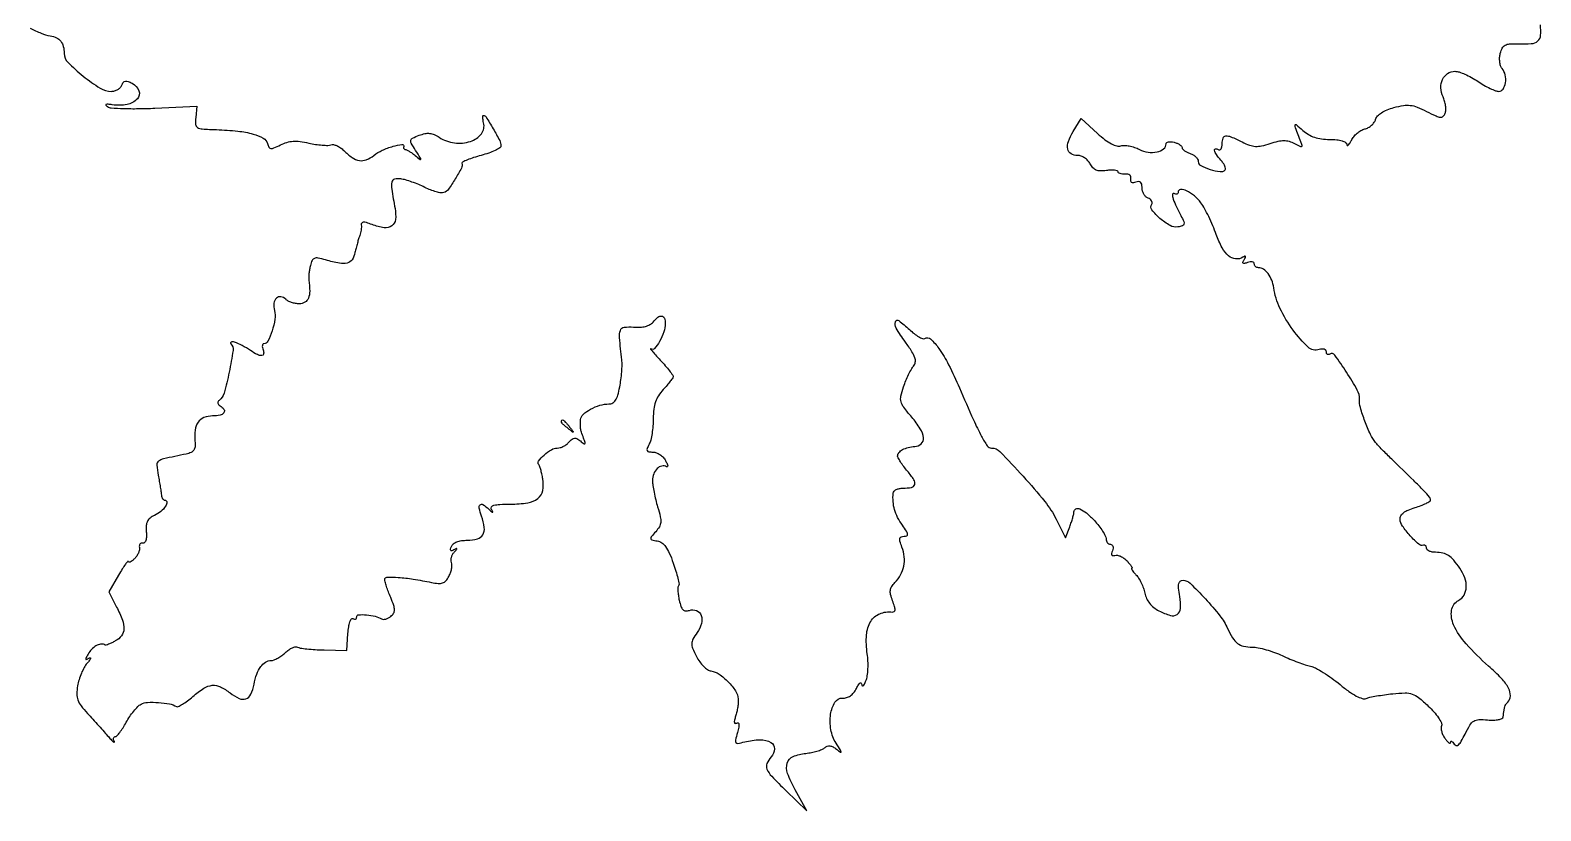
# Model space of a CAD drawing. Extents: x 0 to 388, y 0 to 389.
# Drawn here: x 2.5 to 379.5, y -0.5 to 194.3 of the extents above; entities that cross this region are included whole.
import ezdxf

# ---------------------------------------------------------------- set-up
doc = ezdxf.new("R2010")
doc.units = 0

msp = doc.modelspace()

# ---------------------------------------------------------------- linework, layer by layer
msp.add_lwpolyline([(2.51882, 194.773912, 0.025678), (5.248204, 193.498526, 0.053088), (7.508185, 192.849367, -0.067054), (9.082753, 192.349252, -0.115506), (10.15431, 191.497786, -0.109594), (10.771239, 190.224046, -0.056369), (10.984687, 188.455486, 0.197411), (11.91362, 186.241698, 0.026705), (15.743129, 182.812586, 0.028856), (19.964949, 179.803688, 0.141305), (22.751965, 179, 0.069776), (23.573826, 179.115254, 0.063231), (24.362463, 179.453293, 0.066786), (25.000275, 179.953037, 0.10195), (25.378175, 180.543124, -0.071514), (25.773534, 181.251275, -0.187755), (26.261856, 181.549078, -0.136029), (26.938387, 181.485326, -0.031771), (27.985163, 181.00794, -0.179501), (29.63745, 179.139874, -0.286964), (29.248132, 177.114987, -0.160489), (26.670621, 175.694565, -0.086092), (23, 175.644463, 0.013844), (21.944675, 175.78289, 0.116534), (21.472025, 175.721443, 0.513979), (21.419027, 175.522185, 0.074078), (21.790583, 175.187436, 0.131133), (22.738678, 174.868327, 0.007765), (25.791786, 174.72056, 0.011273), (29.476139, 174.682662, 0.008047), (33.599391, 174.799598), (44.117616, 175.267393), (43.808808, 172.458803, 0.04756), (43.784273, 170.762641, 0.245616), (44.268647, 169.993953, 0.114873), (45.451582, 169.630521, 0.007753), (49, 169.439332, -0.016078), (54.33768, 169.062533, -0.040654), (58.160891, 168.351444, -0.059811), (60.661509, 167.3392, -0.205549), (61.713664, 165.98695, 0.060109), (62.075031, 165.071194, 0.24765), (62.554424, 164.750671, 0.128872), (63.323403, 164.868875, 0.013472), (64.991179, 165.645486, -0.044212), (66.568169, 166.265089, -0.055263), (68.115736, 166.539658, -0.047905), (69.852907, 166.486559, -0.023685), (72.028863, 166.10485, 0.016271), (73.73878, 165.778701, 0.018689), (75.389138, 165.582107, 0.018097), (76.788546, 165.519093, 0.094081), (77.545807, 165.655952, -0.140286), (78.18006, 165.71169, -0.055621), (79.022833, 165.448934, -0.049278), (79.924579, 164.942367, -0.043801), (80.749072, 164.250928, 0.042647), (82.849291, 162.48138, 0.113362), (84.653065, 161.741717, 0.135344), (86.396783, 161.926651, 0.07308), (88.28395, 163.008715, -0.059051), (90.371794, 164.284624, -0.036712), (93.064434, 165.289522, -0.043856), (95.282303, 165.730213, -0.546639), (95.726506, 165.179519, 0.081852), (95.685044, 164.919972, 0.123994), (95.741701, 164.699609, 0.143617), (95.887208, 164.553597, 0.126124), (96.096305, 164.5, -0.120295), (96.432238, 164.417991, -0.016152), (97.071585, 164.059375, -0.017889), (97.81306, 163.574372, -0.014187), (98.579043, 163, 0.003959), (99.836535, 162.016254, 0.589356), (99.972768, 162.075331, 0.166158), (99.90361, 162.367023, 0.001545), (98.701299, 164.262798, -0.012837), (97.605936, 166.07938, -0.190103), (97.503189, 166.802135, -0.228067), (97.933009, 167.330435, -0.019012), (99.603541, 168.039366, -0.040264), (101.01667, 168.450061, -0.076305), (102.197892, 168.509215, -0.077308), (103.33224, 168.211596, -0.042311), (104.599796, 167.526568, 0.113176), (108.364349, 166.13254, 0.11183), (112.377864, 166.50882, 0.148211), (115.102466, 168.415098, 0.234618), (115.671267, 171.149076, -0.020122), (115.51586, 171.858892, -0.03534), (115.453114, 172.456291, -0.043132), (115.475487, 172.884392, -0.374227), (115.608318, 173, -0.259957), (116.274434, 172.628578, -0.00703), (118.05431, 169.655428, -0.010608), (119.678473, 166.711519, -0.120437), (119.996262, 165.430771, -0.258029), (119.726977, 164.939655, -0.027374), (118.546379, 164.280094, -0.028338), (116.949554, 163.608583, -0.018891), (115.055243, 163.015043, 0.011047), (113.17027, 162.456737, 0.0182), (111.607176, 161.892448, 0.012535), (110.395926, 161.369005, 0.362112), (110.260845, 161.084272, -0.184738), (110.120529, 159.853045, -0.017308), (108.595854, 157.149186, -0.01858), (106.884633, 154.566765, -0.152948), (105.77104, 153.729158, -0.125548), (105.060093, 153.663885, -0.02714), (103.843514, 153.926372, -0.026702), (102.42955, 154.395192, -0.022759), (100.994115, 155.034597, 0.017483), (99.469087, 155.733277, 0.014078), (97.785438, 156.37951, 0.014311), (96.195082, 156.888445, 0.035019), (94.994115, 157.145786, 0.094283), (93.441886, 157.072879, 0.294126), (92.751258, 156.351658, 0.087962), (92.723237, 154.615812, 0.006072), (93.56281, 149.767721, -0.071552), (93.675061, 147.01519, -0.218064), (92.749614, 145.441154, -0.190393), (90.83467, 144.985507, -0.054614), (87.826379, 145.759433, 0.015176), (86.414055, 146.244093, 0.083262), (85.617967, 146.351479, 0.240577), (85.235857, 146.140623, 0.189694), (85.131563, 145.673009, -0.050816), (85.161603, 145.116686, -0.024355), (85.092755, 144.403946, -0.023854), (84.947643, 143.660233, -0.031309), (84.741242, 143, 0.017565), (84.479413, 142.236743, 0.006304), (84.158709, 141.132812, 0.006245), (83.837262, 139.912832, 0.007358), (83.564471, 138.75, -0.090911), (82.828819, 136.995528, -0.189394), (81.639657, 136.150007, -0.109735), (79.685922, 136.100886, -0.021464), (76.244827, 136.929784, 0.0184), (74.349381, 137.398663, 0.138171), (73.435928, 137.335629, 0.201568), (72.867659, 136.815387, 0.046479), (72.42674, 135.564133, 0.019208), (72.220353, 134.583779, 0.016348), (72.076601, 133.536329, 0.016658), (72.008747, 132.573825, 0.043956), (72.043794, 131.884349, -0.030632), (72.255197, 129.158506, -0.099124), (71.929159, 127.381384, -0.165365), (71.071149, 126.376689, -0.134864), (69.7, 126, -0.042563), (68.73775, 126.082062, -0.03628), (67.74872, 126.326905, -0.037863), (66.877805, 126.685814, -0.079872), (66.287132, 127.112868, 0.153314), (65.059655, 127.753685, 0.244835), (63.955722, 127.408152, 0.17175), (63.335016, 126.113453, 0.088422), (63.46146, 124.297533, -0.099499), (63.564777, 122.126744, -0.040269), (62.882397, 119.229111, -0.036621), (61.838918, 116.653921, -0.285553), (60.787273, 116, 0.250279), (60.558996, 115.878098, 0.123342), (60.444676, 115.559375, 0.075718), (60.469986, 115.075008, 0.040787), (60.638374, 114.5, -0.121577), (60.763696, 113.498131, -0.365265), (60.297517, 113.061348, -0.134858), (59.196027, 113.302648, -0.027713), (57.472506, 114.333837, 0.027237), (55.418603, 115.565352, 0.037964), (53.453853, 116.418762, 0.164606), (52.671763, 116.424703, 0.557139), (52.577481, 116.031765, -0.236598), (53.124497, 114.361387, -0.014025), (52.163656, 108.965641, -0.016062), (50.889072, 103.674714, -0.169818), (49.644715, 101.875, 0.128891), (49.40611, 101.582939, 0.155294), (49.363694, 101.232664, 0.129682), (49.534824, 100.87433, 0.0786), (49.893237, 100.565983, -0.102022), (50.861043, 99.651796, -0.319574), (50.854196, 98.805744, -0.188353), (49.890285, 98.185554, -0.049887), (48.035184, 98, 0.093063), (45.878803, 97.595133, 0.146885), (44.406132, 96.445399, 0.123251), (43.650397, 94.502575, 0.055822), (43.611408, 91.753939, -0.039498), (43.637621, 90.328713, -0.132898), (43.342568, 89.452503, -0.145106), (42.66455, 88.888866, -0.050455), (41.439784, 88.503939, 0.003381), (35.811173, 87.3016, 0.108406), (34.543067, 86.715131, 0.255604), (34.110484, 85.749452, 0.026664), (34.45066, 83.200139, -0.00334), (34.724014, 81.691874, -0.003618), (34.969718, 80.219728, -0.003408), (35.162578, 78.955002, -0.017512), (35.240077, 78.25, 0.061404), (35.335531, 77.772053, 0.075572), (35.541512, 77.367188, 0.089982), (35.822072, 77.095233, 0.148667), (36.135282, 77, -0.41552), (36.613944, 76.519199, -0.149131), (36.2966, 75.49526, -0.070255), (35.098483, 74.174895, -0.066622), (33.561025, 73.209758, 0.057113), (32.437519, 72.533807, 0.112143), (31.775532, 71.73452, 0.099748), (31.47913, 70.661552, 0.038913), (31.490105, 69.116286, -0.029663), (31.521417, 67.89245, -0.066047), (31.368061, 66.975048, -0.113138), (31.05701, 66.435362, -0.256839), (30.624068, 66.291977, 0.121033), (30.217325, 66.268399, 0.153339), (29.908878, 66.055969, 0.133894), (29.750568, 65.678564, 0.083602), (29.767857, 65.196429, -0.106587), (29.761945, 64.587776, -0.04878), (29.511161, 63.829911, -0.045257), (29.078696, 63.052212, -0.046895), (28.517857, 62.375, -0.025979), (27.933436, 61.848348, -0.063667), (27.442332, 61.544308, -0.156687), (27.130428, 61.507859, -0.354193), (26.987955, 61.678571, 0.688747), (26.833576, 61.734901, 0.02355), (26.273355, 61.023846, 0.017094), (25.496375, 59.853373, 0.008104), (24.572188, 58.296222), (22.168467, 54.092445), (24.084234, 50.334781, -0.028231), (25.524327, 47.066503, -0.099838), (25.886902, 44.81361, -0.156001), (25.287465, 43.166103, -0.105624), (23.75, 41.866204, -0.009778), (22.869626, 41.416963, -0.014928), (22.0875, 41.065401, -0.009419), (21.433547, 40.808937, -0.24188), (21.25, 40.83102, 0.165635), (20.334644, 41.080505, 0.095406), (19.216481, 40.79209, 0.078476), (18.09125, 40.023432, 0.064242), (17.166722, 38.895357, 0.0064), (16.456607, 37.72521, 0.135767), (16.352026, 37.33641, 0.539111), (16.516175, 37.230083, 0.029108), (17.176175, 37.567251, -0.134892), (17.489437, 37.651369, -0.520079), (17.584508, 37.51412, -0.076629), (17.324174, 37.044657, -0.014949), (16.707256, 36.295923, 0.053736), (15.977948, 35.25621, 0.026297), (15.270516, 33.798238, 0.025736), (14.687386, 32.189313, 0.033856), (14.333695, 30.668894, 0.037897), (14.160366, 28.637465, 0.088983), (14.414306, 27.141434, 0.077213), (15.200894, 25.70077, 0.02349), (16.808993, 23.794865, -0.002385), (18.135786, 22.350663, -0.00174), (19.597067, 20.733492, -0.001757), (20.971775, 19.190572, -0.003872), (22.008742, 18, 0.008902), (22.797251, 17.112868, 0.033613), (23.336092, 16.601562, 0.35957), (23.486107, 16.601317, 0.351555), (23.517171, 16.75, -0.052488), (23.33397, 17.22903, -0.10444), (23.312844, 17.632812, -0.166111), (23.45148, 17.895844, -0.191416), (23.713579, 18, 0.209884), (24.139777, 18.187148, 0.021534), (24.865498, 19.048385, 0.023945), (25.6704, 20.201817, 0.016849), (26.467209, 21.56897, -0.024436), (27.333565, 23.004938, -0.023515), (28.346327, 24.368757, -0.0242), (29.352025, 25.483191, -0.07435), (30.165203, 26.088414, -0.111102), (31.794036, 26.539384, -0.028886), (34.529318, 26.514899, -0.029611), (37.273716, 26.167508, -0.092376), (39.003275, 25.497976, 0.261059), (39.435716, 25.479433, 0.020484), (40.480026, 26.061971, 0.02373), (41.731082, 26.912809, 0.015682), (43.087432, 28.000815, -0.033604), (45.873282, 30.076018, -0.119636), (47.959463, 30.802055, -0.139448), (49.960096, 30.4373, -0.052315), (52.394542, 28.904293, 0.057543), (54.646139, 27.519, 0.198667), (56.323055, 27.444547, 0.200455), (57.55261, 28.575212, 0.05862), (58.363749, 31.068744, -0.037103), (59.067107, 33.59475, -0.070518), (60.051791, 35.456308, -0.095521), (61.268725, 36.596804, -0.141564), (62.664258, 37, 0.095555), (63.35365, 37.132964, 0.031783), (64.286391, 37.577342, 0.030297), (65.281277, 38.213246, 0.03019), (66.193257, 38.96542, -0.034815), (67.07005, 39.67506, -0.046367), (67.959987, 40.182423, -0.054493), (68.73746, 40.437144, -0.192658), (69.245198, 40.348459, 0.10216), (69.889789, 40.113194, 0.009587), (71.572228, 39.898073, 0.011979), (73.608718, 39.726519, 0.009142), (75.843755, 39.633039), (81.5, 39.5), (81.808612, 43.772793, -0.021692), (81.994004, 45.371064, -0.041945), (82.303101, 46.619546, -0.0646), (82.675463, 47.379576, -0.405161), (83.058612, 47.463776, 0.08215), (83.418336, 47.316059, 0.160699), (83.723467, 47.344507, 0.182624), (83.926236, 47.54227, 0.109593), (84, 47.874762, -0.394856), (84.495733, 48.40463, -0.037214), (86.443465, 48.389336, -0.039591), (88.616935, 48.035489, -0.078422), (90.223732, 47.361726, 0.144844), (90.6585, 47.243323, 0.063858), (91.253371, 47.33283, 0.055565), (91.905422, 47.599262, 0.048489), (92.515782, 48.013098, 0.078726), (93.204624, 48.796995, 0.144269), (93.435488, 49.608222, 0.082385), (93.239759, 50.723679, 0.014421), (92.471977, 52.721311, -0.009042), (91.908377, 54.141881, -0.010894), (91.432393, 55.49684, -0.00965), (91.080125, 56.648925, -0.069471), (91, 57.222818, -0.408614), (91.553242, 57.786759, -0.021034), (94.359411, 57.722467, -0.023096), (98.102873, 57.304649, -0.012506), (102.661059, 56.46414, 0.029159), (104.365844, 56.20813, 0.10722), (105.441913, 56.341012, 0.132066), (106.241468, 56.886963, 0.054475), (106.988063, 57.977695, 0.038345), (107.397364, 58.907328, 0.037173), (107.664971, 59.898198, 0.039578), (107.7654, 60.804569, 0.09974), (107.655148, 61.456286, -0.096172), (107.55084, 62.04743, -0.059859), (107.647062, 62.747053, -0.057035), (107.917145, 63.442978, -0.065505), (108.328145, 64.024849, 0.005328), (108.932383, 64.693098, 0.213396), (108.99018, 64.877329, 0.523242), (108.887859, 64.931929, 0.009907), (108.261454, 64.594767, -0.052608), (107.742685, 64.370235, -0.317125), (107.478453, 64.455118, -0.22437), (107.410879, 64.781185, -0.032343), (107.618443, 65.448062, -0.133908), (108.097903, 66.102021, -0.076019), (108.955449, 66.593223, -0.058633), (110.150556, 66.90004, -0.033555), (111.638374, 67, 0.067986), (114.117076, 67.338598, 0.194477), (115.46995, 68.379247, 0.168886), (115.829822, 70.188568, 0.049327), (115.154207, 72.987487, -0.025873), (114.560565, 75.023588, -0.262222), (114.796193, 75.840127, -0.359623), (115.510459, 75.90208, -0.036078), (116.946704, 74.75, 0.004358), (117.686678, 74.075073, 0.184745), (117.882924, 74, 0.561535), (117.941025, 74.095303, 0.009535), (117.587687, 74.75, -0.302861), (117.630172, 75.321571, -0.164654), (118.243483, 75.725204, -0.053513), (119.705176, 75.944261, -0.010459), (122.369554, 76, 0.037639), (126.670288, 76.324212, 0.128511), (129.227378, 77.423786, 0.181281), (130.423142, 79.372367, 0.091787), (130.448473, 82.292477, 0.010545), (130.203354, 83.530435, 0.013901), (129.924981, 84.64684, 0.011317), (129.648497, 85.557386, 0.117529), (129.444864, 85.888469, -0.375856), (129.38735, 86.753944, -0.046882), (130.774429, 88.253713, -0.045858), (132.573027, 89.590237, -0.137714), (134.032543, 90, 0.073058), (134.783881, 90.110372, 0.044585), (135.617799, 90.444247, 0.04371), (136.402945, 90.933548, 0.058418), (137.010234, 91.512331, -0.043875), (137.726774, 92.236045, -0.154702), (138.323557, 92.485352, -0.151986), (138.961578, 92.347415, -0.041886), (139.819909, 91.762331, 0.010543), (140.713239, 91.067661, 0.36191), (140.961838, 91.081256, 0.295983), (141.028981, 91.348509, 0.008583), (140.613139, 92.5, -0.008234), (140.072371, 93.994157, -0.043206), (139.861154, 94.841004, -0.047167), (139.807597, 95.679246, -0.010977), (139.881579, 97.089485, -0.192819), (140.516756, 98.386712, -0.057496), (142.345979, 99.691622, -0.054229), (144.682992, 100.669863, -0.072143), (146.959155, 101, 0.131385), (147.885268, 101.24763, 0.121859), (148.59534, 101.929405, 0.072332), (149.154036, 103.184551, 0.021033), (149.642701, 105.25, 0.015308), (149.934214, 107.060467, 0.013018), (150.133239, 108.985937, 0.013214), (150.222409, 110.748852, 0.035699), (150.163241, 112, -0.006345), (149.57213, 117.559159, -0.109231), (149.797679, 119.363533, -0.281366), (150.755089, 120.138213, -0.054498), (153.078858, 120.191324, 0.03249), (154.701673, 120.157111, 0.051859), (156.072553, 120.3608, 0.062654), (157.164367, 120.792174, 0.094443), (157.951303, 121.441324, -0.04885), (159.160771, 122.638879, -0.200026), (160.130494, 122.92613, -0.288627), (160.776671, 122.415414, -0.0852), (161, 121.114307, -0.080533), (160.651205, 118.962805, -0.048398), (159.598279, 116.593291, -0.053494), (158.335952, 114.831672, -0.399022), (157.401533, 114.754103, 0.863117), (157.353513, 114.709581, 0.023691), (157.719513, 114.226442, 0.008516), (158.560926, 113.252879, 0.003362), (159.75, 111.941362, -0.007304), (160.995284, 110.545898, -0.01072), (162.045312, 109.280221, -0.006356), (162.883512, 108.196617, -0.162836), (163, 107.848415, -0.155399), (162.893293, 107.513374, -0.009613), (162.265625, 106.663075, -0.013514), (161.457727, 105.668381, -0.009561), (160.5, 104.594501, 0.042267), (159.297158, 103.053978, 0.061263), (158.537843, 101.506122, 0.055489), (158.130279, 99.707449, 0.027999), (158, 97.382737, -0.020345), (157.923871, 95.512578, -0.019453), (157.695915, 93.626381, -0.01982), (157.364103, 91.979427, -0.063323), (156.964816, 90.934259, 0.02755), (156.476863, 89.88778, 0.214166), (156.498276, 89.362384, 0.246036), (156.897476, 89.073992, 0.035798), (157.929632, 89, -0.091379), (158.778721, 88.843515, -0.057626), (159.675525, 88.377051, -0.055398), (160.481844, 87.69037, -0.065915), (161.064584, 86.879323, -0.020186), (161.443019, 86.097959, -0.065139), (161.6025, 85.544536, -0.267151), (161.517586, 85.326666, -0.317746), (161.302022, 85.31334, 0.193658), (160.137421, 85.514443, 0.142272), (158.971948, 84.886438, 0.109951), (158.10944, 83.55518, 0.089801), (157.810351, 81.88063, 0.035628), (157.898793, 80.681189, 0.012235), (158.192354, 78.963808, 0.012089), (158.609787, 77.078926, 0.013698), (159.102843, 75.294035, -0.015162), (159.770444, 72.849404, -0.079056), (159.879606, 71.461348, -0.115129), (159.53039, 70.365699, -0.049481), (158.612552, 69.124369, 0.010084), (157.50752, 67.852689, 0.219161), (157.381776, 67.387003, 0.304175), (157.671226, 67.081448, 0.017634), (159.001079, 66.830334, -0.117179), (160.119577, 66.377536, -0.08194), (161.089053, 65.415648, -0.053641), (162.005797, 63.809431, -0.018505), (162.984844, 61.318146, -0.010778), (163.645627, 59.296364, -0.016423), (164.123, 57.512574, -0.011061), (164.43106, 56.042198, -0.247315), (164.306319, 55.639652, 0.189675), (164.149016, 55.278224, 0.021827), (164.156279, 54.375065, 0.023847), (164.267468, 53.259843, 0.017288), (164.492953, 52.032085, 0.026483), (164.919707, 50.485038, 0.116005), (165.414483, 49.683601, 0.185009), (166.079615, 49.385892, 0.090824), (167.013894, 49.50441, -0.172087), (168.812707, 49.444119, -0.218371), (169.952733, 48.260081, -0.151572), (170.026231, 46.197462, -0.088616), (168.959214, 43.942721, 0.025424), (167.902356, 42.286373, 0.123088), (167.604747, 41.219994, 0.107771), (167.823314, 40.06799, 0.017317), (168.796973, 37.982751, 0.038633), (169.589922, 36.685637, 0.040538), (170.56158, 35.548204, 0.044029), (171.558948, 34.716955, 0.118923), (172.412663, 34.385764, -0.118333), (174.436841, 33.603209, -0.047987), (176.712524, 31.684963, -0.047942), (178.562823, 29.390816, -0.130572), (179.220117, 27.428576, -0.0361), (179.212287, 26.520419, -0.017609), (179.078089, 25.368795, -0.017367), (178.853538, 24.17517, -0.02402), (178.564285, 23.124771, 0.019221), (178.271653, 22.100584, 0.098168), (178.245644, 21.512037, 0.336761), (178.452842, 21.311291, 0.169983), (178.828594, 21.394065, -0.244807), (179.198149, 21.421241, -0.279426), (179.401347, 21.136055, -0.073266), (179.344886, 20.354867, -0.015221), (179.00506, 19.017644, 0.011704), (178.501917, 17.094518, 0.226967), (178.629091, 16.509027, 0.280146), (179.142565, 16.313259, 0.016996), (180.819332, 16.681229, -0.054975), (184.65478, 17.222411, -0.136745), (187.382451, 16.550657, -0.280191), (188.270318, 14.967642, -0.176897), (187.44941, 12.944099, 0.083118), (186.382575, 11.278625, 0.207363), (186.389759, 9.862987, 0.088245), (187.563224, 8.110532, 0.008691), (191.159749, 4.5), (196.316558, -0.5), (193.409128, 4.743238, -0.036858), (191.531846, 8.808459, -0.163038), (191.439052, 11.406607, -0.226077), (192.898092, 13.029738, -0.074266), (196.096834, 13.831705, 0.023923), (197.488607, 14.035263, 0.0235), (198.863016, 14.371689, 0.024157), (200.03676, 14.78076, 0.07742), (200.745985, 15.204149, -0.085156), (201.419811, 15.592485, -0.116403), (202.112687, 15.676845, -0.096088), (202.867649, 15.441493, -0.044055), (203.732738, 14.872445, 0.009717), (204.741271, 14.105033, 0.63626), (204.888515, 14.185911, 0.124054), (204.760622, 14.58291, 0.002549), (203.636047, 16.362385, -0.099302), (202.336509, 19.70556, -0.079083), (202.278547, 23.583274, -0.099443), (203.350539, 26.602923, -0.278083), (205.255177, 27.616324, 0.085794), (206.257611, 27.734839, 0.079307), (207.19253, 28.183155, 0.071502), (208.018298, 28.949631, 0.052402), (208.699209, 30, -0.02064), (209.221485, 30.929955, -0.095301), (209.637153, 31.382435, -0.387921), (209.902569, 31.355174, -0.170706), (210.048644, 31, 0.155143), (210.17138, 30.673798, 0.431166), (210.38903, 30.654391, 0.095714), (210.716642, 31.081151, 0.020935), (211.09769, 31.929842, 0.05984), (211.426474, 33.162753, 0.023416), (211.592488, 34.919014, 0.022777), (211.596124, 36.856064, 0.026301), (211.418693, 38.693626, -0.054314), (211.23004, 43.369044, -0.118878), (212.298929, 46.766148, -0.161676), (214.521398, 48.671528, -0.128409), (217.673009, 49.092326, 0.191964), (218.142014, 49.215399, 0.23129), (218.350322, 49.615258, 0.081741), (218.23772, 50.429396, 0.015093), (217.744275, 51.866538, -0.028013), (217.243077, 53.45902, -0.093639), (217.175331, 54.547339, -0.113657), (217.511585, 55.465921, -0.052084), (218.319764, 56.462621, 0.071871), (219.735958, 58.357182, 0.075528), (220.528324, 60.543905, 0.07423), (220.643117, 62.90015, 0.066049), (220.08021, 65.289033, -0.017164), (219.585158, 66.739077, -0.120976), (219.545308, 67.477822, -0.258828), (219.865989, 67.863665, -0.092973), (220.592845, 68, 0.102289), (221.273996, 68.140822, 0.34099), (221.481276, 68.515065, 0.106404), (221.206983, 69.236222, 0.010828), (220.171835, 70.75868, -0.037059), (218.996974, 72.697956, -0.048005), (218.236319, 74.632254, -0.049462), (217.87337, 76.628044, -0.043255), (217.884846, 78.75, -0.170848), (218.104086, 79.227675, -0.0827), (218.65159, 79.632812, -0.066944), (219.432138, 79.907463, -0.051207), (220.333333, 80, 0.045278), (222.484694, 80.195221, 0.289169), (223.254386, 80.903645, 0.21602), (223.059586, 82.09814, 0.028094), (221.472116, 84.215508, -0.013388), (220.525416, 85.403769, -0.017366), (219.726184, 86.544306, -0.015153), (219.129956, 87.525124, -0.129694), (219, 88.017708, -0.182689), (219.319974, 88.864213, -0.085822), (220.245925, 89.608085, -0.06671), (221.630498, 90.14884, -0.046585), (223.291146, 90.393058, 0.177088), (224.890383, 91.075726, 0.235034), (225.432193, 92.536791, 0.113991), (224.64096, 94.820106, 0.036858), (222.507238, 97.72051, -0.014159), (220.525279, 100.173277, -0.098098), (219.848488, 101.554032, -0.12179), (219.823542, 102.956327, -0.026638), (220.490741, 105.295395, -0.014975), (221.069278, 106.827416, -0.014154), (221.748689, 108.351555, -0.014269), (222.426533, 109.665833, -0.047039), (222.975532, 110.470518, 0.137877), (223.402556, 111.430098, 0.119319), (223.300086, 112.530598, 0.060494), (222.570928, 114.035451, 0.01269), (220.921786, 116.459382, -0.01835), (218.608227, 119.944027, -0.21911), (218.422625, 121.509529, -0.515855), (219.319622, 121.791823, -0.029103), (221.929171, 119.567859, 0.024822), (223.11137, 118.542751, 0.035858), (224.258084, 117.769919, 0.039182), (225.230524, 117.308521, 0.233687), (225.77338, 117.359941, -0.338948), (227.239429, 117.212822, -0.05179), (229.290243, 114.844644, -0.035927), (231.708031, 110.796418, -0.014765), (234.415945, 105, 0.003105), (237.910402, 97.041119, 0.017815), (239.937307, 92.90398, 0.029144), (241.374868, 90.556392, 0.24553), (242.439604, 90, -0.202861), (244.523106, 89.118398, -0.008014), (250.314557, 82.953685, -0.014227), (255.727513, 76.652399, -0.053203), (258.56274, 72.276898), (260.911603, 67.6373), (261.955802, 70.383749, 0.010253), (262.355552, 71.503789, 0.011481), (262.693267, 72.598057, 0.010833), (262.938537, 73.54004, 0.05833), (263, 74.0651, -0.293666), (263.473414, 74.801627, -0.21073), (264.479634, 74.814578, -0.076958), (266.112187, 73.799838, -0.027431), (268.09879, 71.894245, -0.020522), (269.209429, 70.602935, -0.024163), (270.14777, 69.291246, -0.024078), (270.822635, 68.124783, -0.119655), (271, 67.394245, 0.077889), (271.083477, 66.861622, 0.090275), (271.325178, 66.409559, 0.10078), (271.68481, 66.107345, 0.125142), (272.106989, 66, -0.171902), (272.476931, 65.86894, -0.149958), (272.707165, 65.526669, -0.105724), (272.750937, 65.005443, -0.059953), (272.595648, 64.388659, 0.041711), (272.39952, 63.714316, 0.177182), (272.46171, 63.30577, 0.269628), (272.742411, 63.136639, 0.087898), (273.238659, 63.21662, -0.137175), (273.847455, 63.254716, -0.055539), (274.643544, 62.989913, -0.04938), (275.487126, 62.49478, -0.044465), (276.25, 61.827961, -0.015364), (276.881967, 61.125878, -0.032384), (277.31808, 60.536963, -0.054201), (277.520671, 60.132519, -0.522798), (277.428571, 60, 0.506351), (277.336352, 59.874408, 0.06772), (277.501032, 59.523968, 0.036127), (277.895142, 59.002037, 0.016606), (278.477679, 58.379464, -0.055521), (279.141133, 57.549686, -0.02793), (279.793903, 56.376354, -0.02734), (280.34027, 55.073864, -0.036297), (280.682798, 53.83601, 0.06013), (281.125636, 52.488477, 0.058649), (281.879123, 51.272614, 0.056511), (282.923196, 50.227406, 0.048987), (284.223948, 49.384192, 0.04727), (287.077733, 48.235143, 0.227787), (288.758595, 48.505746, 0.234793), (289.564932, 49.974699, 0.049878), (289.388055, 52.974702, -0.01443), (289.118176, 55.043724, -0.076724), (289.177645, 56.179743, -0.179436), (289.547636, 56.769176, -0.16527), (290.226885, 57, -0.195036), (291.980361, 56.288971, -0.013319), (295.806633, 52.372016, -0.019426), (299.404921, 48.170426, -0.060741), (301.340118, 45, 0.030579), (302.603787, 42.618436, 0.09355), (303.825361, 41.268513, 0.109301), (305.338879, 40.572601, 0.050708), (307.5, 40.329748, -0.04778), (308.962948, 40.174, -0.018629), (310.940625, 39.692534, -0.01824), (313.057098, 39.008646, -0.021586), (315, 38.205055, 0.010215), (316.906223, 37.365391, 0.009199), (318.9125, 36.573147, 0.009261), (320.737433, 35.92931, 0.028574), (322, 35.588686, -0.069907), (323.278526, 35.127824, -0.017476), (325.208751, 34.021366, -0.017511), (327.348467, 32.587258, -0.016809), (329.412769, 30.988115, 0.016879), (331.607617, 29.28833, 0.034317), (333.459414, 28.136099, 0.043571), (334.942262, 27.507577, 0.174224), (335.912769, 27.537834, -0.042301), (336.830688, 27.813356, -0.008374), (338.517809, 28.138354, -0.008815), (340.501528, 28.450199, -0.008095), (342.552113, 28.701842, -0.020068), (345.637626, 28.905121, -0.08973), (347.42161, 28.629428, -0.087572), (349.01723, 27.743169, -0.01861), (351.417842, 25.642256, -0.023219), (352.841572, 24.168787, -0.032236), (353.963016, 22.715901, -0.033517), (354.693345, 21.457614, -0.209302), (354.726972, 20.730885, 0.11038), (354.632526, 20.090981, 0.048829), (354.778627, 19.244499, 0.045086), (355.117305, 18.340908, 0.045695), (355.611243, 17.516979, 0.022541), (356.147021, 16.849591, 0.062701), (356.596551, 16.452099, 0.19678), (356.874241, 16.392851, 0.358283), (357.015313, 16.55887, -0.170646), (357.099911, 16.787568, -0.341644), (357.277275, 16.827236, -0.112756), (357.554367, 16.610871, -0.029618), (357.885595, 16.15087, 0.209782), (358.400104, 15.804599, 0.233988), (358.970716, 15.96923, 0.0789), (359.670546, 16.84764, 0.015243), (360.620283, 18.65087, -0.021033), (361.83742, 20.898322, -0.118878), (362.784374, 21.865083, -0.133247), (364.014712, 22.237824, -0.029037), (366.25, 22.173382, 0.025118), (367.745207, 22.118554, 0.044432), (368.972227, 22.244615, 0.05828), (369.827478, 22.516325, 0.263659), (370.125, 22.923382, -0.006564), (370.341275, 24.594375, -0.039113), (370.533046, 25.45184, -0.069565), (370.804992, 26.033833, -0.052391), (371.25, 26.583333, 0.192475), (371.920815, 28.147677, 0.128736), (371.468874, 30.066925, 0.069074), (369.719934, 32.489696, 0.021267), (366.462087, 35.617789, -0.029142), (360.856179, 41.172619, -0.07622), (357.759456, 45.903736, -0.145104), (357.252462, 49.521821, -0.236894), (359, 52, 0.140785), (360.367003, 53.328536, 0.120983), (360.921141, 55.261859, 0.096942), (360.556879, 57.594066, 0.063064), (359.307964, 60.027494, 0.02403), (357.769203, 62.059257, 0.074115), (356.484634, 63.200989, 0.092038), (355.088475, 63.783193, 0.051223), (353.25, 63.984687, -0.042491), (352.38862, 64.06393, -0.061885), (351.660937, 64.289252, -0.081007), (351.167516, 64.616457, -0.208855), (351, 65, 0.077096), (350.943642, 65.363336, 0.119977), (350.779688, 65.632813, 0.144529), (350.535323, 65.765779, 0.134046), (350.25, 65.75, -0.268817), (349.053863, 65.99679, -0.027004), (346.905531, 68.133483, -0.030969), (344.982202, 70.550205, -0.137264), (344.3865, 72.247942, -0.145081), (344.580587, 73.10177, -0.100085), (345.231951, 73.857791, -0.066113), (346.393884, 74.5356, -0.026244), (348.1365, 75.159042, 0.016818), (349.616895, 75.657411, 0.025375), (350.865097, 76.198585, 0.022883), (351.801205, 76.716807, 0.260526), (352, 77.072438, 0.179302), (351.735416, 77.786535, 0.013249), (350.312277, 79.35719, 0.009031), (347.788241, 81.904945, 0.001183), (342.311704, 87.211634, -0.004666), (341.144685, 88.358329, -0.004263), (339.963267, 89.561387, -0.004265), (338.926352, 90.65396, -0.013847), (338.265377, 91.402966, -0.065154), (337.004345, 93.391168, -0.019453), (335.615345, 96.71155, -0.018541), (334.494691, 100.090706, -0.083238), (334.252218, 102.152725, 0.140034), (333.714444, 104.457607, 0.017524), (331.03759, 108.897843, 0.012735), (328.070784, 113.2063, 0.392434), (326.89824, 113.437109, -0.103247), (326.555911, 113.312998, -0.179001), (326.263858, 113.375921, -0.165832), (326.068022, 113.620251, -0.086967), (326, 114.008371, 0.180567), (325.855517, 114.395406, 0.140746), (325.476231, 114.642048, 0.097101), (324.893806, 114.70244, 0.054318), (324.192974, 114.561248, -0.272179), (321.433276, 115.190409, -0.045501), (317.685364, 119.427411, -0.046285), (314.408812, 124.883874, -0.076951), (312.854214, 130.005885, 0.058052), (312.354294, 131.907699, 0.068916), (311.447413, 133.526565, 0.081304), (310.294543, 134.622957, 0.150635), (309.071429, 135, -0.089203), (308.66236, 135.073565, -0.095078), (308.314732, 135.284531, -0.099878), (308.082161, 135.599088, -0.109829), (308, 135.968615, 0.206976), (307.863694, 136.283789, 0.140568), (307.511187, 136.465124, 0.090961), (306.97345, 136.472861, 0.049884), (306.335955, 136.298676, -0.02337), (305.557102, 136.040853, -0.24326), (305.237236, 136.107128, -0.337019), (305.171744, 136.375782, -0.035655), (305.490464, 136.98457, 0.018791), (305.819221, 137.564125, 0.254351), (305.814585, 137.799245, 0.391143), (305.636643, 137.855704, 0.028789), (305.14556, 137.589961, -0.166703), (303.356691, 137.183908, -0.151209), (301.611574, 137.936809, -0.093245), (299.97536, 139.970993, -0.03721), (298.520266, 143.255294, 0.014594), (297.660911, 145.458772, 0.01225), (296.625795, 147.742617, 0.01243), (295.576778, 149.782932, 0.032986), (294.698389, 151.16638, 0.058947), (293.05742, 152.929918, 0.066064), (291.108094, 154.184029, 0.118666), (289.622558, 154.49062, 0.404668), (289, 153.847363, -0.121759), (288.921274, 153.528872, -0.187625), (288.709615, 153.345019, -0.151228), (288.389564, 153.3309, -0.074508), (288.011454, 153.492921, 0.511447), (287.625007, 153.333187, 0.13333), (287.65055, 152.529687, 0.035516), (288.350542, 150.713528, 0.010097), (289.691827, 148, -0.016653), (290.400157, 146.518407, -0.170046), (290.450921, 145.8499, -0.254569), (290.064643, 145.44318, -0.038682), (288.93644, 145.172708, -0.169607), (286.980844, 145.524619, -0.050372), (284.462991, 147.302137, -0.051173), (282.475094, 149.422512, -0.310564), (282.405696, 150.847412, 0.152202), (282.509538, 151.25158, 0.123267), (282.378372, 151.681855, 0.09838), (282.02204, 152.074212, 0.067839), (281.494256, 152.36383, -0.103311), (280.922832, 152.731952, -0.066732), (280.438938, 153.356294, -0.06294), (280.111583, 154.129787, -0.068769), (280, 154.93723, 0.048908), (279.913904, 155.815306, 0.160022), (279.6313, 156.317194, 0.199054), (279.152423, 156.490718, 0.080442), (278.459106, 156.345934, -0.055428), (277.820545, 156.179023, -0.177737), (277.396954, 156.267927, -0.222302), (277.189763, 156.587902, -0.086708), (277.209106, 157.127319, 0.124213), (277.188929, 157.653428, 0.146889), (276.918246, 158.069129, 0.12267), (276.416785, 158.316207, 0.073352), (275.75, 158.361111, -0.038898), (275.079751, 158.360144, -0.060593), (274.514063, 158.473257, -0.082872), (274.130698, 158.674675, -0.234584), (274, 158.937918, 0.332444), (273.813615, 159.187263, 0.047093), (273.144876, 159.317873, 0.038386), (272.204948, 159.338581, 0.022759), (271.088941, 159.226362, -0.039523), (269.62367, 159.128449, -0.095486), (268.564568, 159.346094, -0.109448), (267.750517, 159.916384, -0.06265), (267.053757, 160.899554, 0.066383), (266.475441, 161.702865, 0.055502), (265.67346, 162.382994, 0.057643), (264.780275, 162.844956, 0.090788), (263.933431, 163, -0.132188), (262.275697, 163.44606, -0.219202), (261.457194, 164.608439, -0.136437), (261.625269, 166.486369, -0.046513), (262.835227, 168.96945), (264.790275, 172.184269), (268.855022, 168.512014, 0.020002), (270.740118, 166.941177, 0.041799), (272.345954, 165.90924, 0.056345), (273.679813, 165.384123, 0.143302), (274.709884, 165.406982, -0.089122), (275.596052, 165.52201, -0.036211), (276.8083, 165.374505, -0.034377), (278.120913, 165.022227, -0.037005), (279.339647, 164.499896, 0.084594), (281.501514, 163.807166, 0.088852), (283.732418, 163.887355, 0.114826), (285.385048, 164.669052, 0.228962), (286, 165.941564, -0.2522), (286.156652, 166.232382, -0.102921), (286.5875, 166.403212, -0.067868), (287.233601, 166.427023, -0.039291), (288, 166.289749, -0.035906), (288.765606, 166.029596, -0.047691), (289.4125, 165.680678, -0.056409), (289.861129, 165.30076, -0.191138), (290, 164.950756, 0.18528), (290.137188, 164.593249, 0.052656), (290.5875, 164.188004, 0.045356), (291.234406, 163.802945, 0.034745), (292, 163.5, -0.057459), (292.764802, 163.156511, -0.061442), (293.4125, 162.6542, -0.069044), (293.851994, 162.076739, -0.128878), (294, 161.512068, 0.282426), (294.625351, 160.493271, 0.04142), (296.96954, 159.53796, 0.04164), (299.472168, 158.975824, 0.234965), (300.732042, 159.398709, 0.244849), (300.843432, 159.752345, 0.060355), (300.660262, 160.353704, 0.04803), (300.253653, 161.076856, 0.031851), (299.660536, 161.82261, -0.029529), (298.547235, 163.209165, -0.094178), (298.054784, 164.283837, -0.449772), (298.308267, 164.651622, -0.170522), (299, 164.5, 0.202618), (299.378123, 164.441401, 0.181468), (299.70625, 164.66835, 0.104212), (299.928459, 165.195401, 0.047867), (300, 165.940983, -0.078634), (300.22361, 167.35403, -0.30102), (300.88694, 167.881852, -0.125102), (302.168619, 167.672947, -0.013065), (304.951101, 166.374507, 0.029309), (306.833549, 165.569422, 0.072703), (308.299387, 165.271691, 0.069093), (309.833487, 165.398896, 0.024524), (311.96041, 165.986934, -0.021462), (313.95543, 166.551674, -0.057921), (315.415705, 166.723648, -0.07243), (316.678109, 166.541763, -0.050968), (318.007301, 165.996093, 0.008922), (319.336781, 165.31481, 0.173507), (319.788783, 165.26392, 0.423156), (319.940852, 165.518357, 0.030337), (319.65163, 166.383666, -0.00239), (318.253678, 169.899572, -0.137679), (318.184843, 170.585448, -0.577476), (318.495107, 170.698632, -0.010078), (320.154322, 169.25, 0.049283), (321.526797, 168.229385, 0.053835), (323.0336, 167.532196, 0.049347), (324.765138, 167.131917, 0.032152), (326.814451, 167, -0.021989), (328.59263, 166.921763, -0.049517), (329.917152, 166.671296, -0.074708), (330.76566, 166.277022, -0.237464), (331.06768, 165.75, 0.241903), (331.20407, 165.516567, 0.333712), (331.437087, 165.53451, 0.078668), (331.802886, 165.975251, 0.021663), (332.230194, 166.771736, -0.060629), (332.814333, 167.682668, -0.043883), (333.662302, 168.541519, -0.04446), (334.629034, 169.224701, -0.070224), (335.56803, 169.60643, 0.064997), (336.461774, 169.958972, 0.054646), (337.294012, 170.546494, 0.056887), (337.943816, 171.26787, 0.091206), (338.293962, 172.016112, -0.12792), (338.7645, 172.856855, -0.05841), (339.742488, 173.663062, -0.047387), (341.133416, 174.383704, -0.030081), (342.865069, 174.963667, -0.025899), (345.228406, 175.470476, -0.069411), (346.945294, 175.506298, -0.066398), (348.650036, 175.070391, -0.022205), (350.996348, 174.001863, 0.009321), (353.361076, 172.850504, 0.083734), (354.469198, 172.546941, 0.217595), (355.144376, 172.776852, 0.112388), (355.651184, 173.533383, 0.086332), (355.806103, 174.321182, 0.037395), (355.749505, 175.391686, 0.035569), (355.51646, 176.549146, 0.039454), (355.12686, 177.620917, -0.095556), (354.581024, 179.880816, -0.120854), (354.994288, 181.983318, -0.13943), (356.261843, 183.452967, -0.146542), (358.088238, 184, -0.080012), (359.108879, 183.835621, -0.023544), (360.594088, 183.265625, -0.022988), (362.228521, 182.456875, -0.02285), (363.785188, 181.5, 0.017858), (365.307788, 180.542998, 0.01996), (366.840338, 179.734375, 0.019706), (368.190233, 179.153776, 0.091953), (369.01933, 179, 0.251124), (370.102194, 179.580474, 0.111247), (370.699133, 181.142325, 0.090952), (370.62511, 183.093467, 0.118905), (369.841544, 184.690928, -0.098612), (369.478092, 185.362377, -0.046264), (369.274167, 186.332996, -0.043387), (369.243666, 187.425776, -0.046807), (369.40541, 188.479147, -0.055861), (369.903284, 189.811919, -0.154991), (370.596251, 190.517117, -0.110402), (371.728103, 190.826344, -0.02149), (373.85744, 190.834454, 0.02898), (377.143364, 190.896168, 0.158995), (378.761539, 191.565248, 0.199759), (379.469084, 192.961438, 0.049571), (379.405377, 195.57824, -0.027935)], format="xyb")
msp.add_lwpolyline([(137.127555, 95.25, -0.001576), (138.00764, 94.120493, -0.377591), (138, 94, -0.377591), (137.879507, 93.99236, -0.001576), (136.75, 94.872445, -0.017685), (135.693241, 95.76332, -0.065617), (135.130484, 96.426111, -0.241985), (135.09305, 96.806605, -0.307699), (135.377555, 97, -0.184603), (135.589861, 96.91885, -0.013803), (136.047359, 96.485938, -0.017649), (136.574319, 95.920402, -0.012436)], format="xyb", close=True)

doc.saveas('drawing.dxf')
